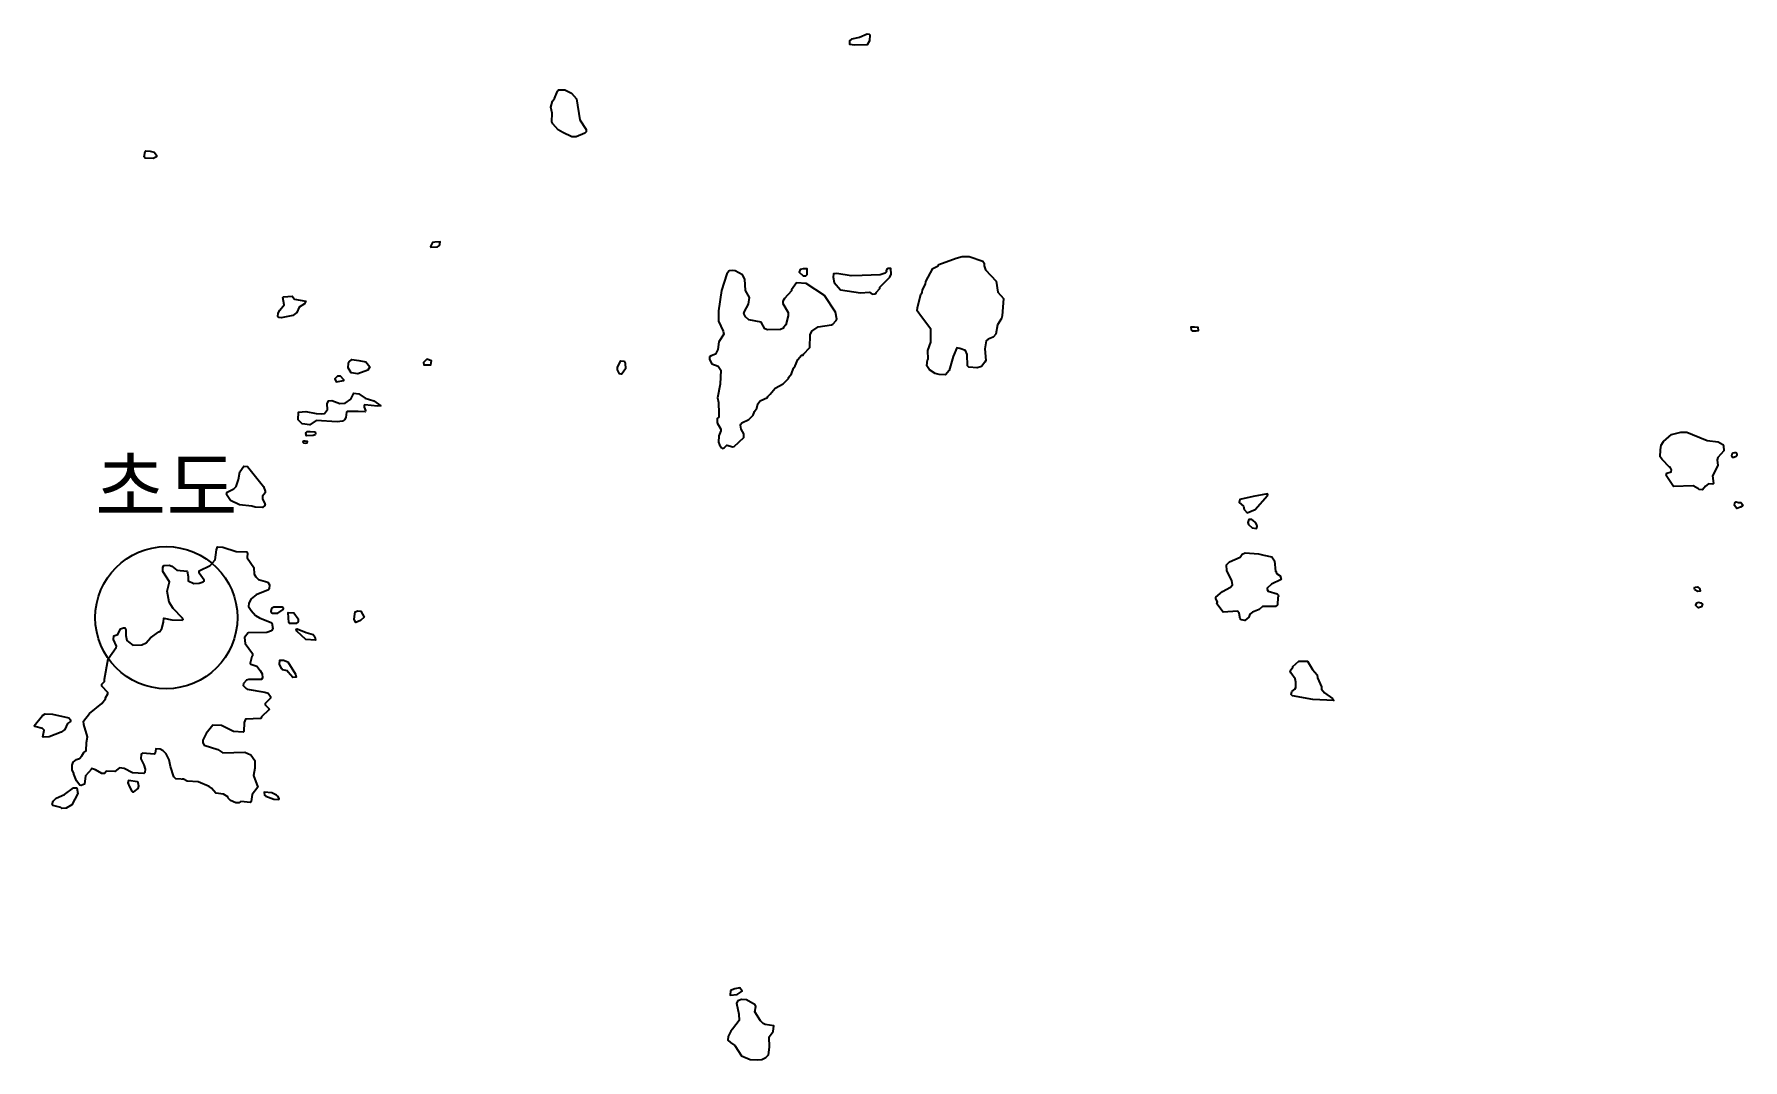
# Model space of a CAD drawing. Header units: millimetres. Extents: x -954552 to 1497340, y -301250 to 736091.
# Drawn here: x 219959 to 250010, y 74831 to 92868 of the extents above; entities that cross this region are included whole.
import ezdxf
from ezdxf.enums import TextEntityAlignment as Align

# ---------------------------------------------------------------- set-up
doc = ezdxf.new("R2010")
doc.units = ezdxf.units.MM
for name, color, linetype in [('2122', 7, 'Continuous'), ('AWS', 4, 'Continuous'), ('AWS명', 2, 'Continuous')]:
    doc.layers.add(name, color=color, linetype=linetype)
doc.styles.get("Standard").update_dxf_attribs({"font": ''})
doc.styles.get('Standard').set_extended_font_data('Gulim')

msp = doc.modelspace()

# ---------------------------------------------------------------- linework, layer by layer
at = {"layer": '2122', "color": 7}
for points in [[(234472, 92810), (234332, 92779), (234301, 92748), (234301, 92692), (234395, 92683), (234613, 92687), (234657, 92755), (234663, 92849), (234650, 92865), (234612, 92868), (234472, 92810), (234472, 92810)], [(229069, 91479), (229044, 91587), (229075, 91687), (229108, 91734), (229161, 91868), (229180, 91887), (229293, 91887), (229412, 91832), (229500, 91732), (229557, 91364), (229670, 91189), (229670, 91151), (229646, 91126), (229490, 91064), (229415, 91063), (229259, 91138), (229176, 91187), (229080, 91291), (229064, 91325), (229069, 91479), (229069, 91479)], [(222000, 90809), (222068, 90795), (222112, 90741), (222112, 90710), (222050, 90682), (221912, 90685), (221893, 90709), (221912, 90807), (221924, 90819), (222000, 90809), (222000, 90809)], [(227008, 89211), (226966, 89206), (226928, 89137), (226934, 89124), (227053, 89131), (227090, 89153), (227097, 89218), (227008, 89211), (227008, 89211)], [(235565, 87897), (235491, 88004), (235496, 88056), (235553, 88298), (235574, 88328), (235584, 88374), (235634, 88474), (235644, 88518), (235763, 88748), (235857, 88792), (235870, 88817), (236176, 88931), (236281, 88956), (236406, 88957), (236644, 88876), (236667, 88843), (236667, 88793), (236688, 88724), (236876, 88527), (236909, 88333), (237009, 88222), (236985, 87913), (236972, 87866), (236904, 87759), (236873, 87591), (236824, 87537), (236737, 87502), (236705, 87477), (236680, 87333), (236694, 87127), (236681, 87102), (236619, 87024), (236544, 87002), (236544, 87002), (236395, 87011), (236375, 87036), (236368, 87232), (236337, 87304), (236242, 87342), (236187, 87350), (236119, 87200), (236051, 86956), (235989, 86875), (235876, 86881), (235808, 86902), (235707, 86967), (235657, 87037), (235669, 87142), (235682, 87155), (235675, 87305), (235730, 87449), (235730, 87679), (235565, 87897), (235565, 87897)], [(231836, 87145), (231877, 87073), (231990, 87030), (232034, 86961), (232022, 86711), (231979, 86474), (231992, 86393), (231999, 86199), (231998, 86135), (231974, 86111), (231974, 86036), (232037, 85924), (232038, 85893), (232000, 85805), (231994, 85693), (232010, 85646), (232045, 85593), (232063, 85582), (232094, 85593), (232144, 85643), (232245, 85609), (232270, 85618), (232438, 85775), (232438, 85837), (232396, 85921), (232381, 85994), (232387, 86012), (232406, 86032), (232528, 86089), (232605, 86170), (232630, 86233), (232667, 86289), (232685, 86370), (232685, 86370), (232726, 86419), (232854, 86477), (232861, 86498), (232905, 86535), (232990, 86645), (233134, 86721), (233227, 86815), (233227, 86828), (233277, 86897), (233312, 86992), (233343, 87036), (233392, 87144), (233457, 87222), (233482, 87222), (233488, 87241), (233600, 87360), (233606, 87579), (233637, 87647), (233749, 87720), (233980, 87755), (234005, 87767), (234067, 87830), (234074, 87855), (234055, 87980), (233860, 88273), (233534, 88485), (233365, 88496), (233278, 88372), (233278, 88353), (233154, 88218), (233129, 88174), (233129, 88131), (233217, 87972), (233217, 87972), (233218, 87915), (233181, 87759), (233137, 87712), (233137, 87699), (233087, 87674), (232855, 87670), (232812, 87688), (232743, 87801), (232530, 87844), (232468, 87900), (232442, 87956), (232449, 87991), (232523, 88119), (232542, 88237), (232472, 88362), (232459, 88562), (232415, 88637), (232290, 88705), (232241, 88712), (232184, 88705), (232140, 88655), (232048, 88361), (231993, 88004), (231994, 87823), (232077, 87643), (232088, 87592), (232000, 87455), (231983, 87324), (231939, 87242), (231865, 87214), (231839, 87192), (231836, 87145), (231836, 87145)], [(233481, 88740), (233433, 88728), (233415, 88681), (233481, 88616), (233528, 88619), (233552, 88641), (233552, 88741), (233481, 88740), (233481, 88740)], [(234521, 88622), (234327, 88618), (234077, 88658), (234015, 88655), (234011, 88595), (234028, 88499), (234140, 88374), (234491, 88319), (234653, 88332), (234697, 88295), (234747, 88301), (234766, 88311), (234766, 88323), (234834, 88395), (234834, 88420), (235009, 88596), (235033, 88646), (235026, 88746), (234977, 88746), (234958, 88733), (234946, 88708), (234952, 88690), (234926, 88664), (234839, 88633), (234521, 88622), (234521, 88622)], [(224714, 88124), (224620, 88067), (224577, 87973), (224508, 87920), (224303, 87882), (224265, 87885), (224246, 87903), (224252, 87959), (224277, 88015), (224358, 88110), (224332, 88235), (224345, 88247), (224495, 88260), (224538, 88210), (224739, 88173), (224714, 88124), (224714, 88124)], [(240365, 87715), (240303, 87714), (240309, 87668), (240328, 87652), (240397, 87649), (240435, 87659), (240428, 87711), (240365, 87715), (240365, 87715)], [(226813, 87055), (226933, 87055), (226947, 87122), (226866, 87152), (226806, 87093), (226813, 87055), (226813, 87055)], [(225327, 86852), (225293, 86851), (225249, 86807), (225268, 86757), (225406, 86776), (225406, 86788), (225349, 86851), (225327, 86852), (225327, 86852)], [(225669, 87131), (225792, 87108), (225861, 87015), (225830, 86959), (225649, 86896), (225537, 86914), (225480, 86999), (225486, 87083), (225499, 87107), (225544, 87146), (225669, 87131), (225669, 87131)], [(230220, 87014), (230278, 87124), (230333, 87118), (230353, 87084), (230359, 86981), (230303, 86898), (230285, 86890), (230253, 86896), (230216, 86967), (230220, 87014), (230220, 87014)], [(226057, 86333), (225999, 86325), (225776, 86347), (225763, 86334), (225763, 86309), (225788, 86250), (225782, 86225), (225658, 86235), (225464, 86233), (225451, 86220), (225439, 86126), (225414, 86083), (225383, 86060), (225286, 86052), (224921, 86075), (224809, 85999), (224671, 86018), (224602, 86086), (224608, 86223), (224739, 86230), (224918, 86196), (225019, 86190), (225064, 86200), (225120, 86269), (225113, 86369), (225138, 86419), (225195, 86423), (225332, 86376), (225426, 86377), (225526, 86449), (225581, 86552), (225671, 86545), (225781, 86465), (225781, 86465), (225932, 86422), (226057, 86333), (226057, 86333)], [(224693, 85680), (224732, 85673), (224759, 85683), (224764, 85705), (224757, 85705), (224727, 85712), (224695, 85712), (224683, 85695), (224693, 85680), (224693, 85680)], [(224815, 85879), (224902, 85875), (224909, 85843), (224902, 85824), (224865, 85809), (224747, 85802), (224734, 85843), (224740, 85862), (224759, 85880), (224815, 85879), (224815, 85879)], [(249124, 85829), (249381, 85721), (249575, 85697), (249657, 85653), (249670, 85628), (249676, 85541), (249570, 85422), (249558, 85384), (249571, 85284), (249477, 85103), (249497, 84965), (249484, 84953), (249409, 84958), (249355, 84919), (249303, 84855), (249241, 84858), (249229, 84874), (249134, 84927), (248791, 84913), (248659, 85106), (248671, 85150), (248752, 85169), (248758, 85209), (248733, 85256), (248721, 85256), (248590, 85388), (248558, 85437), (248562, 85557), (248576, 85643), (248613, 85705), (248756, 85825), (248919, 85870), (249025, 85870), (249025, 85870), (249124, 85829), (249124, 85829)], [(249912, 85484), (249891, 85503), (249866, 85508), (249834, 85501), (249814, 85479), (249810, 85450), (249825, 85428), (249852, 85430), (249890, 85446), (249910, 85468), (249911, 85484), (249911, 85484)], [(223512, 84911), (223555, 85037), (223574, 85170), (223649, 85270), (223712, 85265), (223990, 84912), (224019, 84829), (224019, 84803), (223976, 84741), (223976, 84691), (224010, 84626), (224020, 84585), (223976, 84544), (223843, 84550), (223787, 84569), (223570, 84590), (223413, 84670), (223344, 84770), (223356, 84814), (223469, 84874), (223512, 84911), (223512, 84911)], [(241398, 84737), (241163, 84687), (241151, 84631), (241226, 84569), (241239, 84507), (241295, 84450), (241432, 84507), (241650, 84755), (241656, 84773), (241650, 84783), (241398, 84737), (241398, 84737)], [(249936, 84635), (249973, 84630), (250010, 84592), (249998, 84567), (249972, 84549), (249904, 84529), (249866, 84579), (249872, 84624), (249891, 84642), (249936, 84635), (249936, 84635)], [(241399, 84314), (241376, 84332), (241321, 84332), (241302, 84281), (241315, 84247), (241380, 84188), (241458, 84176), (241469, 84208), (241464, 84238), (241439, 84279), (241399, 84314), (241399, 84314)], [(222543, 79769), (222449, 79775), (222418, 79806), (222355, 79987), (222336, 80105), (222279, 80215), (222229, 80264), (222172, 80293), (222097, 80299), (222085, 80221), (222073, 80205), (221866, 80223), (221842, 80204), (221836, 80123), (221887, 80021), (221911, 79942), (221905, 79885), (221887, 79864), (221687, 79878), (221542, 79953), (221461, 79965), (221380, 79903), (221230, 79909), (221194, 79865), (221149, 79864), (221036, 79931), (220969, 79957), (220969, 79945), (220862, 79826), (220844, 79676), (220788, 79654), (220763, 79663), (220706, 79740), (220706, 79740), (220656, 79856), (220656, 79875), (220625, 79925), (220629, 80014), (220643, 80063), (220705, 80113), (220755, 80132), (220798, 80176), (220833, 80235), (220873, 80263), (220881, 80414), (220897, 80513), (220833, 80730), (220827, 80784), (220933, 80919), (221147, 81098), (221214, 81179), (221214, 81198), (221257, 81265), (221257, 81289), (221151, 81401), (221151, 81438), (221194, 81483), (221194, 81526), (221262, 81883), (221399, 82081), (221404, 82108), (221354, 82221), (221360, 82289), (221429, 82308), (221478, 82408), (221528, 82430), (221553, 82427), (221553, 82427), (221572, 82393), (221574, 82295), (221591, 82206), (221616, 82180), (221697, 82125), (221854, 82129), (221928, 82163), (222004, 82253), (222149, 82356), (222171, 82362), (222203, 82417), (222234, 82530), (222240, 82598), (222383, 82568), (222564, 82565), (222577, 82577), (222570, 82599), (222401, 82768), (222332, 82879), (222300, 83073), (222337, 83236), (222219, 83416), (222223, 83493), (222237, 83523), (222336, 83529), (222380, 83514), (222468, 83442), (222649, 83424), (222668, 83331), (222669, 83256), (222769, 83206), (222862, 83213), (222931, 83235), (222931, 83235), (222950, 83250), (222950, 83269), (222862, 83388), (222862, 83431), (223055, 83522), (223142, 83626), (223166, 83801), (223185, 83851), (223278, 83845), (223510, 83771), (223698, 83762), (223710, 83746), (223704, 83659), (223824, 83491), (223830, 83372), (223855, 83322), (223905, 83279), (224068, 83229), (224100, 83186), (224093, 83111), (224081, 83098), (223863, 83010), (223777, 82937), (223737, 82863), (223726, 82803), (223774, 82731), (223852, 82647), (223921, 82603), (224139, 82514), (224158, 82417), (224133, 82377), (224053, 82348), (223722, 82341), (223722, 82341), (223659, 82259), (223672, 82153), (223797, 81975), (223798, 81935), (223785, 81923), (223755, 81807), (223767, 81791), (223873, 81755), (223935, 81675), (223967, 81617), (223974, 81549), (223955, 81517), (223737, 81519), (223693, 81510), (223643, 81447), (223637, 81416), (223687, 81360), (223707, 81352), (224013, 81299), (224075, 81280), (224113, 81218), (224113, 81193), (224019, 81099), (224019, 81073), (224094, 81005), (224088, 80986), (223958, 80861), (223943, 80836), (223677, 80822), (223652, 80766), (223646, 80604), (223634, 80591), (223465, 80606), (223465, 80606), (223252, 80709), (223103, 80714), (222984, 80570), (222928, 80451), (222928, 80408), (222948, 80367), (223191, 80290), (223278, 80228), (223666, 80242), (223772, 80192), (223842, 80092), (223837, 79963), (223818, 79830), (223893, 79624), (223794, 79498), (223775, 79371), (223762, 79358), (223595, 79376), (223557, 79348), (223507, 79348), (223413, 79391), (223373, 79435), (223367, 79456), (223287, 79500), (223156, 79522), (223078, 79611), (223037, 79639), (222843, 79720), (222649, 79729), (222587, 79767), (222556, 79769), (222556, 79769)], [(241022, 83260), (240936, 83431), (240930, 83537), (240979, 83587), (241167, 83672), (241203, 83725), (241260, 83744), (241491, 83732), (241583, 83703), (241729, 83677), (241773, 83608), (241792, 83421), (241805, 83421), (241811, 83384), (241874, 83340), (241892, 83277), (241718, 83196), (241643, 83127), (241643, 83101), (241663, 83070), (241820, 83023), (241837, 83009), (241844, 82978), (241831, 82965), (241825, 82834), (241788, 82805), (241563, 82801), (241501, 82752), (241385, 82702), (241339, 82670), (241320, 82613), (241252, 82557), (241192, 82566), (241192, 82566), (241170, 82585), (241151, 82688), (241120, 82722), (240870, 82706), (240757, 82849), (240770, 82886), (240744, 82936), (240744, 82967), (240856, 83068), (241000, 83146), (241037, 83187), (241022, 83260), (241022, 83260)], [(249165, 83142), (249214, 83147), (249253, 83115), (249254, 83112), (249262, 83073), (249212, 83069), (249209, 83070), (249166, 83095), (249165, 83097), (249160, 83125), (249165, 83142), (249165, 83142)], [(224225, 82791), (224176, 82789), (224132, 82767), (224120, 82717), (224145, 82686), (224245, 82686), (224338, 82749), (224345, 82768), (224326, 82793), (224225, 82791), (224225, 82791)], [(224434, 82601), (224426, 82700), (224527, 82694), (224601, 82587), (224601, 82532), (224564, 82503), (224452, 82502), (224439, 82521), (224434, 82601), (224434, 82601)], [(225595, 82628), (225607, 82710), (225652, 82726), (225707, 82723), (225763, 82617), (225701, 82557), (225614, 82522), (225588, 82572), (225595, 82628), (225595, 82628)], [(249232, 82879), (249271, 82867), (249299, 82844), (249283, 82797), (249281, 82795), (249232, 82781), (249219, 82785), (249185, 82823), (249185, 82829), (249204, 82869), (249232, 82879), (249232, 82879)], [(224744, 82347), (224864, 82313), (224896, 82267), (224909, 82211), (224738, 82224), (224577, 82369), (224565, 82406), (224583, 82410), (224744, 82347), (224744, 82347)], [(224315, 81705), (224273, 81786), (224282, 81862), (224342, 81862), (224423, 81831), (224554, 81616), (224567, 81563), (224511, 81556), (224425, 81649), (224417, 81672), (224329, 81687), (224315, 81705), (224315, 81705)], [(242818, 81149), (242450, 81168), (242087, 81235), (242068, 81257), (242081, 81310), (242131, 81348), (242149, 81379), (242149, 81473), (242136, 81529), (242062, 81635), (242048, 81669), (242098, 81735), (242097, 81747), (242204, 81842), (242354, 81842), (242439, 81698), (242523, 81599), (242530, 81549), (242597, 81391), (242599, 81349), (242655, 81287), (242791, 81183), (242818, 81149), (242818, 81149)], [(220280, 80912), (220571, 80843), (220596, 80812), (220596, 80780), (220547, 80743), (220497, 80640), (220436, 80593), (220221, 80513), (220116, 80505), (220110, 80513), (220135, 80630), (220103, 80658), (219972, 80691), (219959, 80707), (220108, 80885), (220153, 80917), (220280, 80912), (220280, 80912)], [(221638, 79634), (221675, 79556), (221688, 79541), (221713, 79545), (221787, 79604), (221799, 79641), (221787, 79704), (221775, 79719), (221619, 79741), (221606, 79700), (221638, 79634), (221638, 79634)], [(220495, 79496), (220651, 79613), (220707, 79616), (220726, 79513), (220620, 79316), (220520, 79256), (220445, 79253), (220427, 79269), (220289, 79302), (220277, 79321), (220295, 79380), (220344, 79430), (220495, 79496), (220495, 79496)], [(224139, 79525), (224005, 79537), (224012, 79486), (224031, 79468), (224175, 79412), (224262, 79409), (224269, 79419), (224250, 79459), (224219, 79487), (224139, 79525), (224139, 79525)], [(232203, 76053), (232197, 75967), (232320, 75980), (232413, 76041), (232370, 76097), (232283, 76078), (232203, 76053), (232203, 76053)], [(232238, 75369), (232211, 75335), (232167, 75241), (232161, 75179), (232206, 75133), (232280, 75082), (232399, 74901), (232549, 74836), (232681, 74831), (232756, 74837), (232825, 74874), (232875, 74918), (232890, 75056), (232886, 75237), (232955, 75331), (232966, 75428), (232818, 75451), (232779, 75468), (232735, 75515), (232634, 75674), (232653, 75767), (232640, 75796), (232490, 75886), (232402, 75892), (232334, 75866), (232309, 75829), (232352, 75631), (232360, 75523), (232238, 75369), (232238, 75369)]]:
    msp.add_lwpolyline(points, dxfattribs=at)
at = {"layer": 'AWS'}
msp.add_circle((222283, 82607), 1250, dxfattribs=at)

# ---------------------------------------------------------------- texts
at = {"layer": 'AWS명'}
msp.add_text('초도', height=1000, dxfattribs=at).set_placement((222283, 84107), align=Align.BOTTOM_CENTER)

doc.saveas('drawing.dxf')
